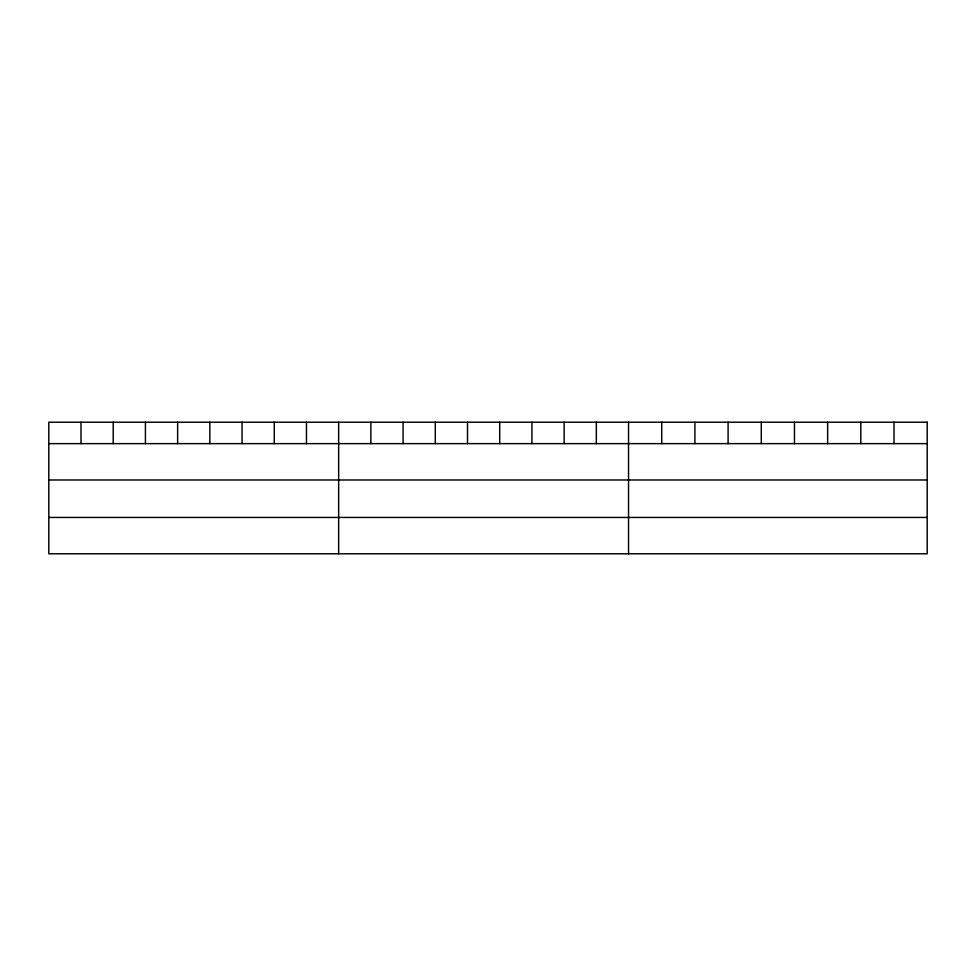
<?xml version="1.0" encoding="UTF-8"?>
<svg xmlns="http://www.w3.org/2000/svg" width="976" height="976" viewBox="0 0 976 976"><rect width="100%" height="100%" fill="white"/><g stroke="black" fill="none" stroke-linecap="round" stroke-linejoin="round"><path stroke-width="1.46" d="M48.8 443.629L927.2 443.629M48.8 479.985L927.2 479.985M48.8 517.439L927.2 517.439M894.016 422.205L894.016 443.629M860.832 422.205L860.832 443.629M827.648 422.205L827.648 443.629M794.464 422.205L794.464 443.629M761.28 422.205L761.28 443.629M728.096 422.205L728.096 443.629M694.912 422.205L694.912 443.629M661.728 422.205L661.728 443.629M628.544 422.205L628.544 553.795M596.336 422.205L596.336 443.629M564.128 422.205L564.128 443.629M531.92 422.205L531.92 443.629M499.712 422.205L499.712 443.629M467.504 422.205L467.504 443.629M435.296 422.205L435.296 443.629M403.088 422.205L403.088 443.629M370.88 422.205L370.88 443.629M338.672 422.205L338.672 553.795M306.464 422.205L306.464 443.629M274.256 422.205L274.256 443.629M242.048 422.205L242.048 443.629M209.84 422.205L209.84 443.629M177.632 422.205L177.632 443.629M145.424 422.205L145.424 443.629M113.216 422.205L113.216 443.629M81.008 422.205L81.008 443.629M927.2 422.205L48.8 422.205L48.8 553.795L927.2 553.795L927.2 422.205"/></g></svg>
